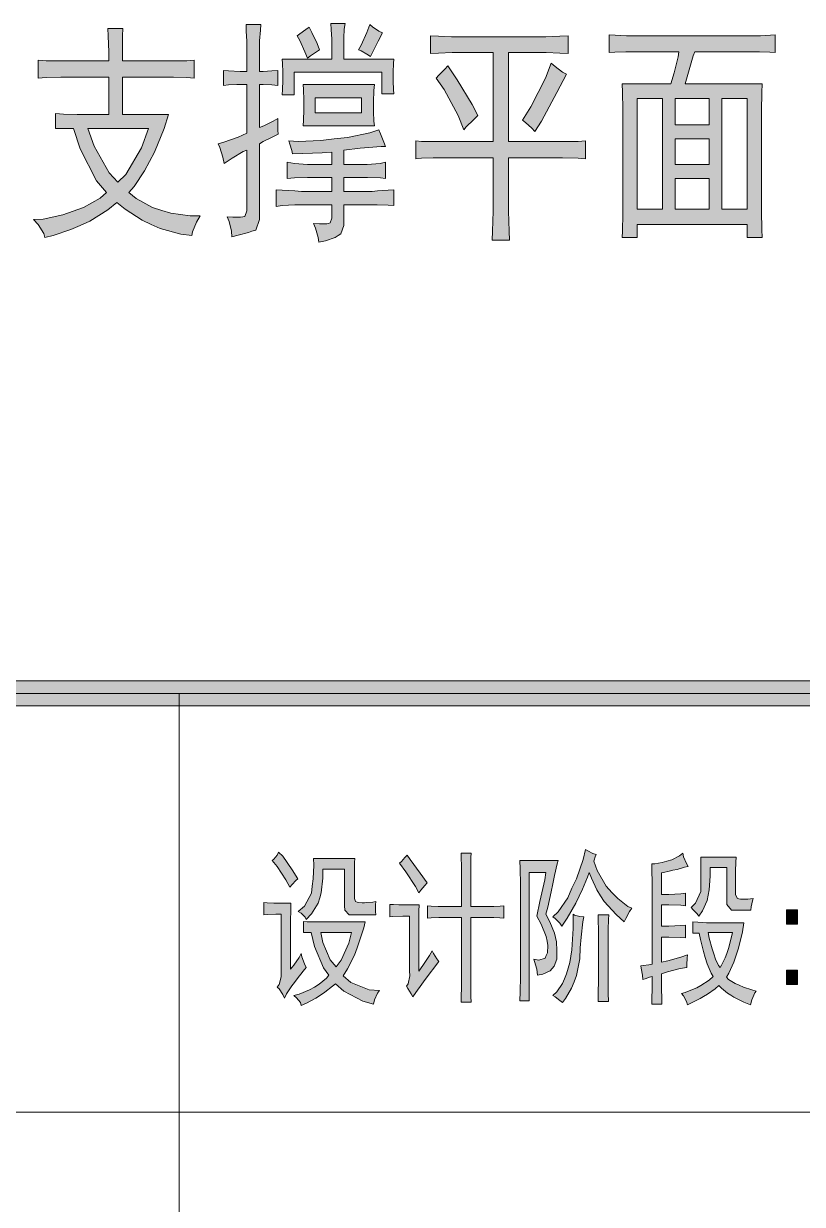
# Model space of a CAD drawing. Header units: millimetres. Extents: x 0 to 586, y 0 to 414.
# Drawn here: x 556.71 to 565.9, y 14.42 to 28.36 of the extents above; entities that cross this region are included whole.
import ezdxf

# ---------------------------------------------------------------- set-up
doc = ezdxf.new("R2010")
doc.units = ezdxf.units.MM

msp = doc.modelspace()

# ---------------------------------------------------------------- hatches: boundary and pattern name
h = msp.add_hatch(color=0)
h.paths.add_polyline_path([(557.081972, 27.121556), (557.081972, 27.297944), (557.177222, 27.290889), (557.3395, 27.287361), (557.410056, 27.287361), (557.713444, 27.287361), (557.713444, 27.728333), (557.223083, 27.728333), (557.145472, 27.728333), (556.972611, 27.724806), (556.877361, 27.71775), (556.877361, 27.929417), (556.972611, 27.922361), (557.141944, 27.918833), (557.216028, 27.918833), (557.713444, 27.918833), (557.713444, 28.021139), (557.706389, 28.215167), (557.702861, 28.303361), (557.87925, 28.303361), (557.875722, 28.215167), (557.872194, 28.021139), (557.872194, 27.918833), (558.401361, 27.918833), (558.475444, 27.918833), (558.634194, 27.922361), (558.722389, 27.929417), (558.722389, 27.71775), (558.634194, 27.724806), (558.475444, 27.728333), (558.401361, 27.728333), (557.872194, 27.728333), (557.872194, 27.287361), (558.419, 27.287361), (558.366083, 27.121556), (558.253194, 26.842861), (558.193222, 26.7335), (558.13325, 26.620611), (558.013306, 26.437167), (557.949806, 26.366611), (558.034472, 26.296056), (558.2285, 26.190222), (558.337861, 26.154944), (558.443694, 26.123194), (558.673, 26.091444), (558.792944, 26.091444), (558.747083, 26.017361), (558.701222, 25.900944), (558.694167, 25.858611), (558.563639, 25.872722), (558.320222, 25.93975), (558.210861, 25.989139), (558.105028, 26.038528), (557.903944, 26.169056), (557.808694, 26.246667), (557.702861, 26.162), (557.487667, 26.027944), (557.374778, 25.978556), (557.265417, 25.929167), (557.057278, 25.858611), (556.9585, 25.833917), (556.944389, 25.883306), (556.877361, 25.989139), (556.824444, 26.045583), (556.937333, 26.052639), (557.170167, 26.102028), (557.290111, 26.144361), (557.413583, 26.190222), (557.611139, 26.299583), (557.685222, 26.366611), (557.568806, 26.504194), (557.374778, 26.881667), (557.297167, 27.121556)])
h.paths.add_polyline_path([(557.462972, 27.121556), (557.540583, 26.913417), (557.716972, 26.599444), (557.819278, 26.490083), (557.914528, 26.578278), (558.097972, 26.89225), (558.182639, 27.121556)])
h = msp.add_hatch(color=0)
h.dxf.hatch_style = 2
h.paths.add_polyline_path([(559.343278, 28.105806), (559.343278, 28.151667), (559.336222, 28.271611), (559.332694, 28.349222), (559.509083, 28.349222), (559.502028, 28.282194), (559.491444, 28.155194), (559.491444, 28.095222), (559.491444, 27.795361), (559.533778, 27.795361), (559.639611, 27.802417), (559.706639, 27.805944), (559.706639, 27.629556), (559.639611, 27.636611), (559.533778, 27.640139), (559.491444, 27.640139), (559.491444, 27.132139), (559.544361, 27.153306), (559.653722, 27.20975), (559.706639, 27.2415), (559.706639, 27.199167), (559.710167, 27.103917), (559.713694, 27.054528), (559.643139, 27.01925), (559.533778, 26.966333), (559.491444, 26.941639), (559.491444, 26.154944), (559.491444, 26.045583), (559.449111, 25.922111), (559.40325, 25.908), (559.360917, 25.893889), (559.240972, 25.862139), (559.163361, 25.8445), (559.159833, 25.908), (559.135139, 26.024417), (559.110444, 26.077333), (559.177472, 26.073806), (559.269194, 26.073806), (559.293889, 26.077333), (559.318583, 26.084389), (559.343278, 26.151417), (559.343278, 26.211389), (559.343278, 26.864028), (559.300944, 26.849917), (559.170417, 26.772306), (559.075167, 26.708806), (559.057528, 26.782889), (559.02225, 26.899306), (559.004611, 26.941639), (559.071639, 26.959278), (559.240972, 27.01925), (559.343278, 27.065111), (559.343278, 27.640139), (559.262139, 27.640139), (559.223333, 27.640139), (559.124556, 27.636611), (559.068111, 27.629556), (559.068111, 27.805944), (559.124556, 27.802417), (559.262139, 27.795361), (559.343278, 27.795361)])
h = msp.add_hatch(color=0)
h.dxf.hatch_style = 2
h.paths.add_polyline_path([(560.503917, 28.359806), (560.493333, 28.292778), (560.486278, 28.190472), (560.486278, 28.151667), (560.486278, 27.94), (561.078944, 27.94), (561.075417, 27.890611), (561.071889, 27.784778), (561.071889, 27.728333), (561.071889, 27.678944), (561.075417, 27.580167), (561.078944, 27.530778), (560.937833, 27.530778), (560.937833, 27.784778), (559.900667, 27.784778), (559.900667, 27.520194), (559.759556, 27.520194), (559.763083, 27.580167), (559.766611, 27.689528), (559.766611, 27.738917), (559.766611, 27.788306), (559.763083, 27.890611), (559.759556, 27.94), (560.345167, 27.94), (560.345167, 28.137556), (560.345167, 28.176361), (560.338111, 28.28925), (560.334583, 28.359806)])
h = msp.add_hatch(color=0)
h.dxf.hatch_style = 2
h.paths.add_polyline_path([(560.077056, 28.317472), (560.108806, 28.253972), (560.172306, 28.123444), (560.200528, 28.049361), (560.16525, 28.028194), (560.094694, 27.978806), (560.059417, 27.950583), (560.027667, 28.028194), (559.967694, 28.16225), (559.935944, 28.215167), (559.967694, 28.239861), (560.03825, 28.28925)])
h = msp.add_hatch(color=0)
h.dxf.hatch_style = 2
h.paths.add_polyline_path([(560.944889, 28.250444), (560.891972, 28.151667), (560.821417, 28.010556), (560.803778, 27.97175), (560.761444, 27.999972), (560.690889, 28.038778), (560.662667, 28.049361), (560.694417, 28.105806), (560.761444, 28.253972), (560.796722, 28.349222), (560.824944, 28.321), (560.902556, 28.271611)])
h = msp.add_hatch(color=0)
h.dxf.hatch_style = 2
h.paths.add_polyline_path([(562.807556, 28.204583), (562.874583, 28.204583), (563.036861, 28.211639), (563.135639, 28.215167), (563.135639, 28.007028), (563.040389, 28.010556), (562.878111, 28.017611), (562.807556, 28.017611), (562.433611, 28.017611), (562.433611, 26.966333), (562.976889, 26.966333), (563.072139, 26.966333), (563.255583, 26.969861), (563.34025, 26.976917), (563.34025, 26.76525), (563.255583, 26.772306), (563.072139, 26.775833), (562.976889, 26.775833), (562.433611, 26.775833), (562.433611, 26.267833), (562.433611, 26.144361), (562.440667, 25.911528), (562.444194, 25.802167), (562.239583, 25.802167), (562.243111, 25.911528), (562.250167, 26.144361), (562.250167, 26.267833), (562.250167, 26.775833), (561.601056, 26.775833), (561.541083, 26.775833), (561.407028, 26.772306), (561.336472, 26.76525), (561.336472, 26.976917), (561.407028, 26.969861), (561.548139, 26.966333), (561.618694, 26.966333), (562.250167, 26.966333), (562.250167, 28.017611), (561.833889, 28.017611), (561.766861, 28.017611), (561.604583, 28.010556), (561.512861, 28.007028), (561.512861, 28.215167), (561.604583, 28.211639), (561.759806, 28.204583), (561.823306, 28.204583)])
h = msp.add_hatch(color=0)
h.paths.add_polyline_path([(565.3405, 28.215167), (565.407528, 28.215167), (565.527472, 28.222222), (565.580389, 28.229278), (565.580389, 28.017611), (565.516889, 28.021139), (565.396944, 28.028194), (565.3405, 28.028194), (564.631417, 28.028194), (564.613778, 27.978806), (564.557333, 27.788306), (564.518528, 27.650722), (565.428694, 27.650722), (565.425167, 27.544889), (565.421639, 27.329694), (565.421639, 27.220333), (565.421639, 26.267833), (565.421639, 26.144361), (565.425167, 25.929167), (565.428694, 25.833917), (565.252306, 25.833917), (565.252306, 25.989139), (563.950556, 25.989139), (563.950556, 25.833917), (563.774167, 25.833917), (563.777694, 25.908), (563.781222, 26.116139), (563.781222, 26.25725), (563.781222, 27.2415), (563.781222, 27.347333), (563.777694, 27.551944), (563.774167, 27.650722), (564.349194, 27.650722), (564.388, 27.777722), (564.437389, 27.968222), (564.444444, 28.028194), (563.887056, 28.028194), (563.820028, 28.028194), (563.6895, 28.021139), (563.622472, 28.017611), (563.622472, 28.229278), (563.693028, 28.222222), (563.827083, 28.215167), (563.887056, 28.215167)])
h.paths.add_polyline_path([(564.250417, 26.169056), (564.250417, 27.474333), (563.950556, 27.474333), (563.950556, 26.169056)])
h.paths.add_polyline_path([(565.252306, 26.169056), (565.252306, 27.474333), (564.952444, 27.474333), (564.952444, 26.169056)])
h.paths.add_polyline_path([(564.80075, 26.169056), (564.80075, 26.532417), (564.402111, 26.532417), (564.402111, 26.169056)])
h.paths.add_polyline_path([(564.80075, 27.163889), (564.80075, 27.474333), (564.402111, 27.474333), (564.402111, 27.163889)])
h.paths.add_polyline_path([(564.80075, 26.698222), (564.80075, 26.998083), (564.402111, 26.998083), (564.402111, 26.698222)])
h = msp.add_hatch(color=0)
h.dxf.hatch_style = 2
h.paths.add_polyline_path([(562.595889, 27.220333), (562.694667, 27.375556), (562.867528, 27.714222), (562.938083, 27.894139), (562.983944, 27.855333), (563.072139, 27.788306), (563.118, 27.763611), (563.005111, 27.544889), (562.821667, 27.20975), (562.744056, 27.086278), (562.708778, 27.125083), (562.634694, 27.192111)])
h = msp.add_hatch(color=0)
h.dxf.hatch_style = 2
h.paths.add_polyline_path([(561.904444, 27.107444), (561.837417, 27.27325), (561.671611, 27.580167), (561.576361, 27.71775), (561.611639, 27.753028), (561.682194, 27.823583), (561.717472, 27.862389), (561.826833, 27.696583), (562.003222, 27.403778), (562.07025, 27.27325), (562.017333, 27.223861), (561.932667, 27.142722)])
h = msp.add_hatch(color=0)
h.paths.add_polyline_path([(560.849639, 27.640139), (560.842583, 27.569583), (560.839056, 27.435528), (560.839056, 27.375556), (560.839056, 27.319111), (560.842583, 27.20975), (560.849639, 27.153306), (560.0065, 27.153306), (560.010028, 27.220333), (560.017083, 27.340278), (560.017083, 27.396722), (560.017083, 27.456694), (560.010028, 27.580167), (560.0065, 27.640139)])
h.paths.add_polyline_path([(560.697944, 27.308528), (560.697944, 27.484917), (560.147611, 27.484917), (560.147611, 27.308528)])
h = msp.add_hatch(color=0)
h.dxf.hatch_style = 2
h.paths.add_polyline_path([(560.980167, 26.909889), (560.92725, 26.909889), (560.680306, 26.888722), (560.486278, 26.864028), (560.486278, 26.698222), (560.680306, 26.698222), (560.764972, 26.698222), (560.916667, 26.708806), (560.980167, 26.722917), (560.980167, 26.532417), (560.920194, 26.539472), (560.7685, 26.543), (560.680306, 26.543), (560.486278, 26.543), (560.486278, 26.377194), (560.821417, 26.377194), (560.884917, 26.38425), (561.011917, 26.394833), (561.078944, 26.398361), (561.078944, 26.211389), (561.011917, 26.218444), (560.881389, 26.221972), (560.814361, 26.221972), (560.486278, 26.221972), (560.486278, 26.056167), (560.486278, 25.978556), (560.451, 25.879778), (560.41925, 25.858611), (560.383972, 25.833917), (560.271083, 25.795111), (560.193472, 25.781), (560.182889, 25.833917), (560.154667, 25.946806), (560.129972, 25.999722), (560.200528, 25.996194), (560.288722, 25.996194), (560.306361, 25.999722), (560.327528, 26.006778), (560.345167, 26.063222), (560.345167, 26.112611), (560.345167, 26.221972), (559.988861, 26.221972), (559.907722, 26.221972), (559.759556, 26.211389), (559.689, 26.200806), (559.689, 26.398361), (559.759556, 26.394833), (559.907722, 26.38425), (559.988861, 26.377194), (560.345167, 26.377194), (560.345167, 26.543), (560.129972, 26.543), (560.059417, 26.543), (559.904194, 26.539472), (559.819528, 26.532417), (559.819528, 26.722917), (559.904194, 26.708806), (560.059417, 26.698222), (560.129972, 26.698222), (560.345167, 26.698222), (560.345167, 26.842861), (560.232278, 26.835806), (560.002972, 26.825222), (559.883028, 26.821694), (559.872444, 26.8605), (559.851278, 26.938111), (559.837167, 26.976917), (559.950056, 26.969861), (560.218167, 26.980444), (560.373389, 26.998083), (560.532139, 27.015722), (560.796722, 27.068639), (560.902556, 27.107444), (560.920194, 27.058056), (560.959, 26.959278)])
h = msp.add_hatch(color=0)
h.dxf.hatch_style = 2
h.paths.add_polyline_path([(541.390417, 20.305889), (541.390417, 20.602222), (575.772139, 20.602222), (575.772139, 20.305889)])
h = msp.add_hatch(color=0)
h.dxf.hatch_style = 2
h.paths.add_polyline_path([(559.717222, 18.580806), (559.766611, 18.531417), (559.8795, 18.372667), (559.943, 18.263306), (559.921833, 18.245667), (559.875972, 18.196278), (559.851278, 18.164528), (559.801889, 18.252722), (559.699583, 18.411472), (559.643139, 18.482028), (559.660778, 18.496139), (559.699583, 18.545528)])
h = msp.add_hatch(color=0)
h.dxf.hatch_style = 2
h.paths.add_polyline_path([(561.234167, 18.542), (561.269444, 18.492611), (561.389389, 18.330333), (561.470528, 18.217444), (561.445833, 18.185694), (561.396444, 18.12925), (561.37175, 18.101028), (561.332944, 18.175111), (561.220056, 18.347972), (561.145972, 18.450278), (561.167139, 18.467917), (561.209472, 18.517306)])
h = msp.add_hatch(color=0)
h.dxf.hatch_style = 2
h.paths.add_polyline_path([(561.876222, 17.93875), (561.876222, 18.326806), (561.876222, 18.404417), (561.872694, 18.524361), (561.872694, 18.566694), (561.992639, 18.566694), (561.989111, 18.517306), (561.989111, 18.425583), (561.989111, 18.386778), (561.989111, 17.93875), (562.225472, 17.93875), (562.26075, 17.93875), (562.334833, 17.942278), (562.377167, 17.945806), (562.377167, 17.801167), (562.331306, 17.804694), (562.26075, 17.808222), (562.232528, 17.808222), (561.989111, 17.808222), (561.989111, 17.035639), (561.989111, 16.98625), (561.989111, 16.876889), (561.992639, 16.809861), (561.872694, 16.809861), (561.872694, 16.876889), (561.876222, 16.982722), (561.876222, 17.025056), (561.876222, 17.808222), (561.650444, 17.808222), (561.608111, 17.808222), (561.519917, 17.804694), (561.477583, 17.801167), (561.477583, 17.945806), (561.519917, 17.942278), (561.601056, 17.93875), (561.639861, 17.93875)])
h = msp.add_hatch(color=0)
h.dxf.hatch_style = 2
h.paths.add_polyline_path([(563.439028, 18.474972), (563.477833, 18.362083), (563.587194, 18.178639), (563.654222, 18.104556), (563.724778, 18.034), (563.841194, 17.93875), (563.890583, 17.917583), (563.862361, 17.878778), (563.8165, 17.797639), (563.798861, 17.755306), (563.703611, 17.8435), (563.5625, 17.998722), (563.520167, 18.06575), (563.474306, 18.136306), (563.410806, 18.273889), (563.386111, 18.340917), (563.364944, 18.284472), (563.304972, 18.143361), (563.266167, 18.058694), (563.227361, 17.977556), (563.125056, 17.801167), (563.061556, 17.705917), (563.036861, 17.741194), (562.983944, 17.797639), (562.955722, 17.815278), (563.019222, 17.87525), (563.132111, 18.041056), (563.1815, 18.153944), (563.234417, 18.263306), (563.315556, 18.492611), (563.343778, 18.612556), (563.368472, 18.594917), (563.428444, 18.563167), (563.46725, 18.552583), (563.456667, 18.524361), (563.442556, 18.485556)])
h = msp.add_hatch(color=0)
h.dxf.hatch_style = 2
h.paths.add_polyline_path([(564.553806, 18.411472), (564.511472, 18.400889), (564.423278, 18.376194), (564.373889, 18.365611), (564.328028, 18.355028), (564.261, 18.337389), (564.239833, 18.333861), (564.239833, 18.079861), (564.3245, 18.079861), (564.469139, 18.086917), (564.522056, 18.093972), (564.522056, 17.945806), (564.469139, 17.952861), (564.3245, 17.956389), (564.239833, 17.956389), (564.239833, 17.705917), (564.3245, 17.705917), (564.469139, 17.712972), (564.522056, 17.7165), (564.522056, 17.568333), (564.469139, 17.571861), (564.3245, 17.575389), (564.239833, 17.575389), (564.239833, 17.282583), (564.313917, 17.296694), (564.469139, 17.339028), (564.54675, 17.36725), (564.543222, 17.328444), (564.539694, 17.254361), (564.539694, 17.219083), (564.458556, 17.204972), (564.310389, 17.166167), (564.239833, 17.141472), (564.239833, 17.010944), (564.239833, 16.965083), (564.243361, 16.852194), (564.243361, 16.785167), (564.123417, 16.785167), (564.126944, 16.852194), (564.130472, 16.965083), (564.130472, 17.010944), (564.130472, 17.11325), (564.098722, 17.102667), (564.045806, 17.085028), (564.017583, 17.074444), (564.014056, 17.127361), (563.999944, 17.2085), (563.996417, 17.236722), (564.024639, 17.24025), (564.091667, 17.250833), (564.130472, 17.257889), (564.130472, 18.157472), (564.130472, 18.220972), (564.126944, 18.365611), (564.123417, 18.443222), (564.158694, 18.443222), (564.246889, 18.457333), (564.303333, 18.474972), (564.359778, 18.489083), (564.4515, 18.534944), (564.490306, 18.566694), (564.500889, 18.524361), (564.532639, 18.44675)])
h = msp.add_hatch(color=0)
h.dxf.hatch_style = 2
h.paths.add_polyline_path([(560.599167, 17.839972), (560.549778, 17.839972), (560.500389, 17.892889), (560.496861, 17.945806), (560.496861, 18.379722), (560.239333, 18.379722), (560.239333, 18.273889), (560.221694, 18.101028), (560.204056, 18.041056), (560.182889, 17.977556), (560.105278, 17.850556), (560.041778, 17.783528), (560.031194, 17.81175), (559.985333, 17.857611), (559.950056, 17.878778), (560.024139, 17.942278), (560.105278, 18.093972), (560.115861, 18.178639), (560.126444, 18.263306), (560.1335, 18.425583), (560.129972, 18.503194), (560.616806, 18.503194), (560.613278, 18.457333), (560.613278, 18.340917), (560.613278, 18.273889), (560.613278, 18.062222), (560.613278, 18.034), (560.627389, 17.995194), (560.645028, 17.988139), (560.659139, 17.984611), (560.705, 17.981083), (560.733222, 17.981083), (560.761444, 17.984611), (560.828472, 17.988139), (560.867278, 17.995194), (560.860222, 17.956389), (560.860222, 17.878778), (560.867278, 17.839972)])
h = msp.add_hatch(color=0)
h.dxf.hatch_style = 2
h.paths.add_polyline_path([(563.019222, 18.482028), (563.008639, 18.439694), (562.976889, 18.302111), (562.955722, 18.206861), (562.938083, 18.111611), (562.89575, 17.931694), (562.874583, 17.847028), (562.920444, 17.758833), (562.976889, 17.62125), (562.987472, 17.571861), (562.998056, 17.522472), (563.005111, 17.420167), (563.001583, 17.36725), (563.001583, 17.314333), (562.973361, 17.233194), (562.948667, 17.204972), (562.923972, 17.17675), (562.839306, 17.137944), (562.775806, 17.127361), (562.765222, 17.197917), (562.740528, 17.289639), (562.729944, 17.314333), (562.789917, 17.30375), (562.864, 17.328444), (562.878111, 17.360194), (562.892222, 17.391944), (562.89575, 17.476611), (562.888694, 17.529528), (562.878111, 17.582444), (562.818139, 17.730611), (562.765222, 17.822333), (562.804028, 17.995194), (562.860472, 18.252722), (562.874583, 18.340917), (562.677028, 18.340917), (562.677028, 16.823972), (562.567667, 16.823972), (562.571194, 16.929806), (562.574722, 17.11325), (562.574722, 17.187333), (562.574722, 18.108083), (562.574722, 18.199806), (562.571194, 18.38325), (562.567667, 18.482028)])
h = msp.add_hatch(color=0)
h.dxf.hatch_style = 2
h.paths.add_polyline_path([(565.121778, 18.520833), (565.11825, 18.460861), (565.114722, 18.355028), (565.114722, 18.302111), (565.114722, 18.108083), (565.114722, 18.076333), (565.135889, 18.034), (565.153528, 18.026944), (565.171167, 18.023417), (565.259361, 18.023417), (565.322861, 18.034), (565.312278, 18.005778), (565.298167, 17.935222), (565.294639, 17.892889), (565.114722, 17.892889), (565.065333, 17.892889), (565.012417, 17.959917), (565.012417, 18.023417), (565.012417, 18.397361), (564.814861, 18.397361), (564.814861, 18.295056), (564.80075, 18.132778), (564.790167, 18.072806), (564.779583, 18.009306), (564.723139, 17.885833), (564.680806, 17.822333), (564.659639, 17.850556), (564.613778, 17.899944), (564.589083, 17.924639), (564.642, 17.977556), (564.701972, 18.115139), (564.701972, 18.199806), (564.7055, 18.280944), (564.7055, 18.443222), (564.701972, 18.520833)])
h = msp.add_hatch(color=0)
h.dxf.hatch_style = 2
h.paths.add_polyline_path([(559.861861, 17.977556), (559.861861, 17.907), (559.858333, 17.755306), (559.858333, 17.667111), (559.858333, 17.197917), (559.897139, 17.243778), (559.960639, 17.3355), (559.985333, 17.381361), (559.992389, 17.342556), (560.024139, 17.261417), (560.041778, 17.219083), (560.0065, 17.173222), (559.935944, 17.085028), (559.904194, 17.042694), (559.872444, 17.000361), (559.812472, 16.905111), (559.787778, 16.855722), (559.766611, 16.898056), (559.724278, 16.965083), (559.699583, 16.98625), (559.724278, 17.018), (559.748972, 17.106194), (559.748972, 17.166167), (559.748972, 17.847028), (559.685472, 17.847028), (559.586694, 17.8435), (559.544361, 17.839972), (559.544361, 17.984611), (559.583167, 17.981083), (559.660778, 17.977556), (559.699583, 17.977556)])
h = msp.add_hatch(color=0)
h.dxf.hatch_style = 2
h.paths.add_polyline_path([(561.378806, 17.956389), (561.375278, 17.882306), (561.37175, 17.727083), (561.37175, 17.645944), (561.37175, 17.173222), (561.421139, 17.24025), (561.49875, 17.360194), (561.5305, 17.413111), (561.548139, 17.381361), (561.586944, 17.321389), (561.611639, 17.289639), (561.449361, 17.074444), (561.410556, 17.021528), (561.336472, 16.92275), (561.301194, 16.873361), (561.283556, 16.905111), (561.24475, 16.968611), (561.227111, 16.996833), (561.248278, 17.025056), (561.265917, 17.120306), (561.262389, 17.180278), (561.262389, 17.822333), (561.184778, 17.822333), (561.068361, 17.818806), (561.029556, 17.815278), (561.029556, 17.963444), (561.075417, 17.959917), (561.138917, 17.956389), (561.156556, 17.956389)])
h = msp.add_hatch(color=0)
h.dxf.hatch_style = 2
h.paths.add_polyline_path([(563.322611, 17.815278), (563.312028, 17.758833), (563.290861, 17.575389), (563.280278, 17.448389), (563.273222, 17.321389), (563.234417, 17.123833), (563.206194, 17.04975), (563.177972, 16.975667), (563.107417, 16.852194), (563.068611, 16.802806), (563.040389, 16.8275), (562.983944, 16.873361), (562.955722, 16.887472), (563.001583, 16.929806), (563.068611, 17.028583), (563.093306, 17.085028), (563.118, 17.141472), (563.156806, 17.275528), (563.167389, 17.353139), (563.1815, 17.427222), (563.195611, 17.677694), (563.195611, 17.847028), (563.21325, 17.836444), (563.27675, 17.818806)])
h = msp.add_hatch(color=0)
h.dxf.hatch_style = 2
h.paths.add_polyline_path([(565.844972, 17.730611), (565.714444, 17.730611), (565.714444, 17.899944), (565.844972, 17.899944)])
h = msp.add_hatch(color=0)
h.paths.add_polyline_path([(560.010028, 17.762361), (560.055889, 17.758833), (560.158194, 17.755306), (560.218167, 17.755306), (560.740278, 17.755306), (560.722639, 17.68475), (560.67325, 17.533056), (560.645028, 17.448389), (560.613278, 17.363722), (560.532139, 17.201444), (560.479222, 17.120306), (560.570944, 17.039167), (560.786139, 16.9545), (560.909611, 16.947444), (560.884917, 16.915694), (560.849639, 16.834556), (560.839056, 16.785167), (560.712056, 16.820444), (560.489806, 16.940389), (560.391028, 17.025056), (560.352222, 16.996833), (560.264028, 16.926278), (560.211111, 16.891), (560.158194, 16.855722), (560.045306, 16.79575), (559.985333, 16.771056), (559.97475, 16.802806), (559.928889, 16.85925), (559.897139, 16.887472), (559.960639, 16.901583), (560.084111, 16.9545), (560.140556, 16.98625), (560.197, 17.021528), (560.281667, 17.092083), (560.309889, 17.127361), (560.246389, 17.215556), (560.140556, 17.466028), (560.10175, 17.631833), (560.010028, 17.631833)])
h.paths.add_polyline_path([(560.398083, 17.226139), (560.454528, 17.30375), (560.54625, 17.504833), (560.578, 17.631833), (560.218167, 17.631833), (560.239333, 17.511889), (560.327528, 17.307278)])
h = msp.add_hatch(color=0)
h.dxf.hatch_style = 2
h.paths.add_polyline_path([(563.618944, 17.839972), (563.611889, 17.783528), (563.608361, 17.667111), (563.608361, 17.607139), (563.608361, 17.088556), (563.608361, 17.04975), (563.608361, 16.915694), (563.611889, 16.816917), (563.491944, 16.816917), (563.491944, 16.92275), (563.495472, 17.060333), (563.495472, 17.095611), (563.495472, 17.607139), (563.495472, 17.660056), (563.491944, 17.776472), (563.491944, 17.839972)])
h = msp.add_hatch(color=0)
h.paths.add_polyline_path([(565.2135, 17.744722), (565.195861, 17.638889), (565.15, 17.444861), (565.121778, 17.363722), (565.093556, 17.279056), (565.033583, 17.152056), (565.005361, 17.102667), (565.030056, 17.077972), (565.107667, 17.028583), (565.157056, 17.007417), (565.206444, 16.98625), (565.305222, 16.9545), (565.358139, 16.940389), (565.3405, 16.919222), (565.305222, 16.838083), (565.291111, 16.778111), (565.209972, 16.809861), (565.093556, 16.866306), (565.058278, 16.891), (565.019472, 16.915694), (564.948917, 16.972139), (564.917167, 17.003889), (564.871306, 16.965083), (564.783111, 16.901583), (564.73725, 16.876889), (564.694917, 16.852194), (564.599667, 16.802806), (564.54675, 16.778111), (564.536167, 16.816917), (564.500889, 16.883944), (564.476194, 16.912167), (564.518528, 16.92275), (564.606722, 16.958028), (564.656111, 16.979194), (564.7055, 17.003889), (564.80075, 17.067389), (564.850139, 17.11325), (564.825444, 17.152056), (564.779583, 17.261417), (564.754889, 17.3355), (564.733722, 17.406056), (564.698444, 17.547167), (564.684333, 17.62125), (564.666694, 17.62125), (564.627889, 17.62125), (564.61025, 17.62125), (564.61025, 17.755306), (564.666694, 17.751778), (564.769, 17.744722), (564.818389, 17.744722)])
h.paths.add_polyline_path([(564.790167, 17.631833), (564.80075, 17.564806), (564.836028, 17.437806), (564.857194, 17.377833), (564.878361, 17.317861), (564.913639, 17.24025), (564.931278, 17.219083), (564.948917, 17.247306), (564.99125, 17.331972), (565.012417, 17.384889), (565.030056, 17.441333), (565.061806, 17.564806), (565.075917, 17.631833), (564.818389, 17.631833)])
h = msp.add_hatch(color=0)
h.dxf.hatch_style = 2
h.paths.add_polyline_path([(565.844972, 17.018), (565.714444, 17.018), (565.714444, 17.187333), (565.844972, 17.187333)])

# ---------------------------------------------------------------- linework, layer by layer
at = {"color": 0, "lineweight": 0}
for points in [[(557.081972, 27.121556), (557.081972, 27.297944), (557.177222, 27.290889), (557.3395, 27.287361), (557.410056, 27.287361), (557.713444, 27.287361), (557.713444, 27.728333), (557.223083, 27.728333), (557.145472, 27.728333), (556.972611, 27.724806), (556.877361, 27.71775), (556.877361, 27.929417), (556.972611, 27.922361), (557.141944, 27.918833), (557.216028, 27.918833), (557.713444, 27.918833), (557.713444, 28.021139), (557.706389, 28.215167), (557.702861, 28.303361), (557.87925, 28.303361), (557.875722, 28.215167), (557.872194, 28.021139), (557.872194, 27.918833), (558.401361, 27.918833), (558.475444, 27.918833), (558.634194, 27.922361), (558.722389, 27.929417), (558.722389, 27.71775), (558.634194, 27.724806), (558.475444, 27.728333), (558.401361, 27.728333), (557.872194, 27.728333), (557.872194, 27.287361), (558.419, 27.287361), (558.366083, 27.121556), (558.253194, 26.842861), (558.193222, 26.7335), (558.13325, 26.620611), (558.013306, 26.437167), (557.949806, 26.366611), (558.034472, 26.296056), (558.2285, 26.190222), (558.337861, 26.154944), (558.443694, 26.123194), (558.673, 26.091444), (558.792944, 26.091444), (558.747083, 26.017361), (558.701222, 25.900944), (558.694167, 25.858611), (558.563639, 25.872722), (558.320222, 25.93975), (558.210861, 25.989139), (558.105028, 26.038528), (557.903944, 26.169056), (557.808694, 26.246667), (557.702861, 26.162), (557.487667, 26.027944), (557.374778, 25.978556), (557.265417, 25.929167), (557.057278, 25.858611), (556.9585, 25.833917), (556.944389, 25.883306), (556.877361, 25.989139), (556.824444, 26.045583), (556.937333, 26.052639), (557.170167, 26.102028), (557.290111, 26.144361), (557.413583, 26.190222), (557.611139, 26.299583), (557.685222, 26.366611), (557.568806, 26.504194), (557.374778, 26.881667), (557.297167, 27.121556)], [(559.343278, 28.105806), (559.343278, 28.151667), (559.336222, 28.271611), (559.332694, 28.349222), (559.509083, 28.349222), (559.502028, 28.282194), (559.491444, 28.155194), (559.491444, 28.095222), (559.491444, 27.795361), (559.533778, 27.795361), (559.639611, 27.802417), (559.706639, 27.805944), (559.706639, 27.629556), (559.639611, 27.636611), (559.533778, 27.640139), (559.491444, 27.640139), (559.491444, 27.132139), (559.544361, 27.153306), (559.653722, 27.20975), (559.706639, 27.2415), (559.706639, 27.199167), (559.710167, 27.103917), (559.713694, 27.054528), (559.643139, 27.01925), (559.533778, 26.966333), (559.491444, 26.941639), (559.491444, 26.154944), (559.491444, 26.045583), (559.449111, 25.922111), (559.40325, 25.908), (559.360917, 25.893889), (559.240972, 25.862139), (559.163361, 25.8445), (559.159833, 25.908), (559.135139, 26.024417), (559.110444, 26.077333), (559.177472, 26.073806), (559.269194, 26.073806), (559.293889, 26.077333), (559.318583, 26.084389), (559.343278, 26.151417), (559.343278, 26.211389), (559.343278, 26.864028), (559.300944, 26.849917), (559.170417, 26.772306), (559.075167, 26.708806), (559.057528, 26.782889), (559.02225, 26.899306), (559.004611, 26.941639), (559.071639, 26.959278), (559.240972, 27.01925), (559.343278, 27.065111), (559.343278, 27.640139), (559.262139, 27.640139), (559.223333, 27.640139), (559.124556, 27.636611), (559.068111, 27.629556), (559.068111, 27.805944), (559.124556, 27.802417), (559.262139, 27.795361), (559.343278, 27.795361)], [(560.503917, 28.359806), (560.493333, 28.292778), (560.486278, 28.190472), (560.486278, 28.151667), (560.486278, 27.94), (561.078944, 27.94), (561.075417, 27.890611), (561.071889, 27.784778), (561.071889, 27.728333), (561.071889, 27.678944), (561.075417, 27.580167), (561.078944, 27.530778), (560.937833, 27.530778), (560.937833, 27.784778), (559.900667, 27.784778), (559.900667, 27.520194), (559.759556, 27.520194), (559.763083, 27.580167), (559.766611, 27.689528), (559.766611, 27.738917), (559.766611, 27.788306), (559.763083, 27.890611), (559.759556, 27.94), (560.345167, 27.94), (560.345167, 28.137556), (560.345167, 28.176361), (560.338111, 28.28925), (560.334583, 28.359806)], [(560.077056, 28.317472), (560.108806, 28.253972), (560.172306, 28.123444), (560.200528, 28.049361), (560.16525, 28.028194), (560.094694, 27.978806), (560.059417, 27.950583), (560.027667, 28.028194), (559.967694, 28.16225), (559.935944, 28.215167), (559.967694, 28.239861), (560.03825, 28.28925)], [(560.944889, 28.250444), (560.891972, 28.151667), (560.821417, 28.010556), (560.803778, 27.97175), (560.761444, 27.999972), (560.690889, 28.038778), (560.662667, 28.049361), (560.694417, 28.105806), (560.761444, 28.253972), (560.796722, 28.349222), (560.824944, 28.321), (560.902556, 28.271611)], [(562.807556, 28.204583), (562.874583, 28.204583), (563.036861, 28.211639), (563.135639, 28.215167), (563.135639, 28.007028), (563.040389, 28.010556), (562.878111, 28.017611), (562.807556, 28.017611), (562.433611, 28.017611), (562.433611, 26.966333), (562.976889, 26.966333), (563.072139, 26.966333), (563.255583, 26.969861), (563.34025, 26.976917), (563.34025, 26.76525), (563.255583, 26.772306), (563.072139, 26.775833), (562.976889, 26.775833), (562.433611, 26.775833), (562.433611, 26.267833), (562.433611, 26.144361), (562.440667, 25.911528), (562.444194, 25.802167), (562.239583, 25.802167), (562.243111, 25.911528), (562.250167, 26.144361), (562.250167, 26.267833), (562.250167, 26.775833), (561.601056, 26.775833), (561.541083, 26.775833), (561.407028, 26.772306), (561.336472, 26.76525), (561.336472, 26.976917), (561.407028, 26.969861), (561.548139, 26.966333), (561.618694, 26.966333), (562.250167, 26.966333), (562.250167, 28.017611), (561.833889, 28.017611), (561.766861, 28.017611), (561.604583, 28.010556), (561.512861, 28.007028), (561.512861, 28.215167), (561.604583, 28.211639), (561.759806, 28.204583), (561.823306, 28.204583)], [(565.3405, 28.215167), (565.407528, 28.215167), (565.527472, 28.222222), (565.580389, 28.229278), (565.580389, 28.017611), (565.516889, 28.021139), (565.396944, 28.028194), (565.3405, 28.028194), (564.631417, 28.028194), (564.613778, 27.978806), (564.557333, 27.788306), (564.518528, 27.650722), (565.428694, 27.650722), (565.425167, 27.544889), (565.421639, 27.329694), (565.421639, 27.220333), (565.421639, 26.267833), (565.421639, 26.144361), (565.425167, 25.929167), (565.428694, 25.833917), (565.252306, 25.833917), (565.252306, 25.989139), (563.950556, 25.989139), (563.950556, 25.833917), (563.774167, 25.833917), (563.777694, 25.908), (563.781222, 26.116139), (563.781222, 26.25725), (563.781222, 27.2415), (563.781222, 27.347333), (563.777694, 27.551944), (563.774167, 27.650722), (564.349194, 27.650722), (564.388, 27.777722), (564.437389, 27.968222), (564.444444, 28.028194), (563.887056, 28.028194), (563.820028, 28.028194), (563.6895, 28.021139), (563.622472, 28.017611), (563.622472, 28.229278), (563.693028, 28.222222), (563.827083, 28.215167), (563.887056, 28.215167)], [(562.595889, 27.220333), (562.694667, 27.375556), (562.867528, 27.714222), (562.938083, 27.894139), (562.983944, 27.855333), (563.072139, 27.788306), (563.118, 27.763611), (563.005111, 27.544889), (562.821667, 27.20975), (562.744056, 27.086278), (562.708778, 27.125083), (562.634694, 27.192111)], [(561.904444, 27.107444), (561.837417, 27.27325), (561.671611, 27.580167), (561.576361, 27.71775), (561.611639, 27.753028), (561.682194, 27.823583), (561.717472, 27.862389), (561.826833, 27.696583), (562.003222, 27.403778), (562.07025, 27.27325), (562.017333, 27.223861), (561.932667, 27.142722)], [(560.849639, 27.640139), (560.842583, 27.569583), (560.839056, 27.435528), (560.839056, 27.375556), (560.839056, 27.319111), (560.842583, 27.20975), (560.849639, 27.153306), (560.0065, 27.153306), (560.010028, 27.220333), (560.017083, 27.340278), (560.017083, 27.396722), (560.017083, 27.456694), (560.010028, 27.580167), (560.0065, 27.640139)], [(560.697944, 27.308528), (560.697944, 27.484917), (560.147611, 27.484917), (560.147611, 27.308528)], [(564.250417, 26.169056), (564.250417, 27.474333), (563.950556, 27.474333), (563.950556, 26.169056)], [(564.80075, 27.163889), (564.80075, 27.474333), (564.402111, 27.474333), (564.402111, 27.163889)], [(565.252306, 26.169056), (565.252306, 27.474333), (564.952444, 27.474333), (564.952444, 26.169056)], [(557.462972, 27.121556), (557.540583, 26.913417), (557.716972, 26.599444), (557.819278, 26.490083), (557.914528, 26.578278), (558.097972, 26.89225), (558.182639, 27.121556)], [(560.980167, 26.909889), (560.92725, 26.909889), (560.680306, 26.888722), (560.486278, 26.864028), (560.486278, 26.698222), (560.680306, 26.698222), (560.764972, 26.698222), (560.916667, 26.708806), (560.980167, 26.722917), (560.980167, 26.532417), (560.920194, 26.539472), (560.7685, 26.543), (560.680306, 26.543), (560.486278, 26.543), (560.486278, 26.377194), (560.821417, 26.377194), (560.884917, 26.38425), (561.011917, 26.394833), (561.078944, 26.398361), (561.078944, 26.211389), (561.011917, 26.218444), (560.881389, 26.221972), (560.814361, 26.221972), (560.486278, 26.221972), (560.486278, 26.056167), (560.486278, 25.978556), (560.451, 25.879778), (560.41925, 25.858611), (560.383972, 25.833917), (560.271083, 25.795111), (560.193472, 25.781), (560.182889, 25.833917), (560.154667, 25.946806), (560.129972, 25.999722), (560.200528, 25.996194), (560.288722, 25.996194), (560.306361, 25.999722), (560.327528, 26.006778), (560.345167, 26.063222), (560.345167, 26.112611), (560.345167, 26.221972), (559.988861, 26.221972), (559.907722, 26.221972), (559.759556, 26.211389), (559.689, 26.200806), (559.689, 26.398361), (559.759556, 26.394833), (559.907722, 26.38425), (559.988861, 26.377194), (560.345167, 26.377194), (560.345167, 26.543), (560.129972, 26.543), (560.059417, 26.543), (559.904194, 26.539472), (559.819528, 26.532417), (559.819528, 26.722917), (559.904194, 26.708806), (560.059417, 26.698222), (560.129972, 26.698222), (560.345167, 26.698222), (560.345167, 26.842861), (560.232278, 26.835806), (560.002972, 26.825222), (559.883028, 26.821694), (559.872444, 26.8605), (559.851278, 26.938111), (559.837167, 26.976917), (559.950056, 26.969861), (560.218167, 26.980444), (560.373389, 26.998083), (560.532139, 27.015722), (560.796722, 27.068639), (560.902556, 27.107444), (560.920194, 27.058056), (560.959, 26.959278)], [(564.80075, 26.698222), (564.80075, 26.998083), (564.402111, 26.998083), (564.402111, 26.698222)], [(564.80075, 26.169056), (564.80075, 26.532417), (564.402111, 26.532417), (564.402111, 26.169056)], [(541.390417, 20.305889), (541.390417, 20.602222), (575.772139, 20.602222), (575.772139, 20.305889)], [(559.717222, 18.580806), (559.766611, 18.531417), (559.8795, 18.372667), (559.943, 18.263306), (559.921833, 18.245667), (559.875972, 18.196278), (559.851278, 18.164528), (559.801889, 18.252722), (559.699583, 18.411472), (559.643139, 18.482028), (559.660778, 18.496139), (559.699583, 18.545528)], [(561.234167, 18.542), (561.269444, 18.492611), (561.389389, 18.330333), (561.470528, 18.217444), (561.445833, 18.185694), (561.396444, 18.12925), (561.37175, 18.101028), (561.332944, 18.175111), (561.220056, 18.347972), (561.145972, 18.450278), (561.167139, 18.467917), (561.209472, 18.517306)], [(561.876222, 17.93875), (561.876222, 18.326806), (561.876222, 18.404417), (561.872694, 18.524361), (561.872694, 18.566694), (561.992639, 18.566694), (561.989111, 18.517306), (561.989111, 18.425583), (561.989111, 18.386778), (561.989111, 17.93875), (562.225472, 17.93875), (562.26075, 17.93875), (562.334833, 17.942278), (562.377167, 17.945806), (562.377167, 17.801167), (562.331306, 17.804694), (562.26075, 17.808222), (562.232528, 17.808222), (561.989111, 17.808222), (561.989111, 17.035639), (561.989111, 16.98625), (561.989111, 16.876889), (561.992639, 16.809861), (561.872694, 16.809861), (561.872694, 16.876889), (561.876222, 16.982722), (561.876222, 17.025056), (561.876222, 17.808222), (561.650444, 17.808222), (561.608111, 17.808222), (561.519917, 17.804694), (561.477583, 17.801167), (561.477583, 17.945806), (561.519917, 17.942278), (561.601056, 17.93875), (561.639861, 17.93875)], [(563.439028, 18.474972), (563.477833, 18.362083), (563.587194, 18.178639), (563.654222, 18.104556), (563.724778, 18.034), (563.841194, 17.93875), (563.890583, 17.917583), (563.862361, 17.878778), (563.8165, 17.797639), (563.798861, 17.755306), (563.703611, 17.8435), (563.5625, 17.998722), (563.520167, 18.06575), (563.474306, 18.136306), (563.410806, 18.273889), (563.386111, 18.340917), (563.364944, 18.284472), (563.304972, 18.143361), (563.266167, 18.058694), (563.227361, 17.977556), (563.125056, 17.801167), (563.061556, 17.705917), (563.036861, 17.741194), (562.983944, 17.797639), (562.955722, 17.815278), (563.019222, 17.87525), (563.132111, 18.041056), (563.1815, 18.153944), (563.234417, 18.263306), (563.315556, 18.492611), (563.343778, 18.612556), (563.368472, 18.594917), (563.428444, 18.563167), (563.46725, 18.552583), (563.456667, 18.524361), (563.442556, 18.485556)], [(564.553806, 18.411472), (564.511472, 18.400889), (564.423278, 18.376194), (564.373889, 18.365611), (564.328028, 18.355028), (564.261, 18.337389), (564.239833, 18.333861), (564.239833, 18.079861), (564.3245, 18.079861), (564.469139, 18.086917), (564.522056, 18.093972), (564.522056, 17.945806), (564.469139, 17.952861), (564.3245, 17.956389), (564.239833, 17.956389), (564.239833, 17.705917), (564.3245, 17.705917), (564.469139, 17.712972), (564.522056, 17.7165), (564.522056, 17.568333), (564.469139, 17.571861), (564.3245, 17.575389), (564.239833, 17.575389), (564.239833, 17.282583), (564.313917, 17.296694), (564.469139, 17.339028), (564.54675, 17.36725), (564.543222, 17.328444), (564.539694, 17.254361), (564.539694, 17.219083), (564.458556, 17.204972), (564.310389, 17.166167), (564.239833, 17.141472), (564.239833, 17.010944), (564.239833, 16.965083), (564.243361, 16.852194), (564.243361, 16.785167), (564.123417, 16.785167), (564.126944, 16.852194), (564.130472, 16.965083), (564.130472, 17.010944), (564.130472, 17.11325), (564.098722, 17.102667), (564.045806, 17.085028), (564.017583, 17.074444), (564.014056, 17.127361), (563.999944, 17.2085), (563.996417, 17.236722), (564.024639, 17.24025), (564.091667, 17.250833), (564.130472, 17.257889), (564.130472, 18.157472), (564.130472, 18.220972), (564.126944, 18.365611), (564.123417, 18.443222), (564.158694, 18.443222), (564.246889, 18.457333), (564.303333, 18.474972), (564.359778, 18.489083), (564.4515, 18.534944), (564.490306, 18.566694), (564.500889, 18.524361), (564.532639, 18.44675)], [(560.599167, 17.839972), (560.549778, 17.839972), (560.500389, 17.892889), (560.496861, 17.945806), (560.496861, 18.379722), (560.239333, 18.379722), (560.239333, 18.273889), (560.221694, 18.101028), (560.204056, 18.041056), (560.182889, 17.977556), (560.105278, 17.850556), (560.041778, 17.783528), (560.031194, 17.81175), (559.985333, 17.857611), (559.950056, 17.878778), (560.024139, 17.942278), (560.105278, 18.093972), (560.115861, 18.178639), (560.126444, 18.263306), (560.1335, 18.425583), (560.129972, 18.503194), (560.616806, 18.503194), (560.613278, 18.457333), (560.613278, 18.340917), (560.613278, 18.273889), (560.613278, 18.062222), (560.613278, 18.034), (560.627389, 17.995194), (560.645028, 17.988139), (560.659139, 17.984611), (560.705, 17.981083), (560.733222, 17.981083), (560.761444, 17.984611), (560.828472, 17.988139), (560.867278, 17.995194), (560.860222, 17.956389), (560.860222, 17.878778), (560.867278, 17.839972)], [(563.019222, 18.482028), (563.008639, 18.439694), (562.976889, 18.302111), (562.955722, 18.206861), (562.938083, 18.111611), (562.89575, 17.931694), (562.874583, 17.847028), (562.920444, 17.758833), (562.976889, 17.62125), (562.987472, 17.571861), (562.998056, 17.522472), (563.005111, 17.420167), (563.001583, 17.36725), (563.001583, 17.314333), (562.973361, 17.233194), (562.948667, 17.204972), (562.923972, 17.17675), (562.839306, 17.137944), (562.775806, 17.127361), (562.765222, 17.197917), (562.740528, 17.289639), (562.729944, 17.314333), (562.789917, 17.30375), (562.864, 17.328444), (562.878111, 17.360194), (562.892222, 17.391944), (562.89575, 17.476611), (562.888694, 17.529528), (562.878111, 17.582444), (562.818139, 17.730611), (562.765222, 17.822333), (562.804028, 17.995194), (562.860472, 18.252722), (562.874583, 18.340917), (562.677028, 18.340917), (562.677028, 16.823972), (562.567667, 16.823972), (562.571194, 16.929806), (562.574722, 17.11325), (562.574722, 17.187333), (562.574722, 18.108083), (562.574722, 18.199806), (562.571194, 18.38325), (562.567667, 18.482028)], [(565.121778, 18.520833), (565.11825, 18.460861), (565.114722, 18.355028), (565.114722, 18.302111), (565.114722, 18.108083), (565.114722, 18.076333), (565.135889, 18.034), (565.153528, 18.026944), (565.171167, 18.023417), (565.259361, 18.023417), (565.322861, 18.034), (565.312278, 18.005778), (565.298167, 17.935222), (565.294639, 17.892889), (565.114722, 17.892889), (565.065333, 17.892889), (565.012417, 17.959917), (565.012417, 18.023417), (565.012417, 18.397361), (564.814861, 18.397361), (564.814861, 18.295056), (564.80075, 18.132778), (564.790167, 18.072806), (564.779583, 18.009306), (564.723139, 17.885833), (564.680806, 17.822333), (564.659639, 17.850556), (564.613778, 17.899944), (564.589083, 17.924639), (564.642, 17.977556), (564.701972, 18.115139), (564.701972, 18.199806), (564.7055, 18.280944), (564.7055, 18.443222), (564.701972, 18.520833)], [(559.861861, 17.977556), (559.861861, 17.907), (559.858333, 17.755306), (559.858333, 17.667111), (559.858333, 17.197917), (559.897139, 17.243778), (559.960639, 17.3355), (559.985333, 17.381361), (559.992389, 17.342556), (560.024139, 17.261417), (560.041778, 17.219083), (560.0065, 17.173222), (559.935944, 17.085028), (559.904194, 17.042694), (559.872444, 17.000361), (559.812472, 16.905111), (559.787778, 16.855722), (559.766611, 16.898056), (559.724278, 16.965083), (559.699583, 16.98625), (559.724278, 17.018), (559.748972, 17.106194), (559.748972, 17.166167), (559.748972, 17.847028), (559.685472, 17.847028), (559.586694, 17.8435), (559.544361, 17.839972), (559.544361, 17.984611), (559.583167, 17.981083), (559.660778, 17.977556), (559.699583, 17.977556)], [(561.378806, 17.956389), (561.375278, 17.882306), (561.37175, 17.727083), (561.37175, 17.645944), (561.37175, 17.173222), (561.421139, 17.24025), (561.49875, 17.360194), (561.5305, 17.413111), (561.548139, 17.381361), (561.586944, 17.321389), (561.611639, 17.289639), (561.449361, 17.074444), (561.410556, 17.021528), (561.336472, 16.92275), (561.301194, 16.873361), (561.283556, 16.905111), (561.24475, 16.968611), (561.227111, 16.996833), (561.248278, 17.025056), (561.265917, 17.120306), (561.262389, 17.180278), (561.262389, 17.822333), (561.184778, 17.822333), (561.068361, 17.818806), (561.029556, 17.815278), (561.029556, 17.963444), (561.075417, 17.959917), (561.138917, 17.956389), (561.156556, 17.956389)], [(563.322611, 17.815278), (563.312028, 17.758833), (563.290861, 17.575389), (563.280278, 17.448389), (563.273222, 17.321389), (563.234417, 17.123833), (563.206194, 17.04975), (563.177972, 16.975667), (563.107417, 16.852194), (563.068611, 16.802806), (563.040389, 16.8275), (562.983944, 16.873361), (562.955722, 16.887472), (563.001583, 16.929806), (563.068611, 17.028583), (563.093306, 17.085028), (563.118, 17.141472), (563.156806, 17.275528), (563.167389, 17.353139), (563.1815, 17.427222), (563.195611, 17.677694), (563.195611, 17.847028), (563.21325, 17.836444), (563.27675, 17.818806)], [(565.844972, 17.730611), (565.714444, 17.730611), (565.714444, 17.899944), (565.844972, 17.899944)], [(560.010028, 17.762361), (560.055889, 17.758833), (560.158194, 17.755306), (560.218167, 17.755306), (560.740278, 17.755306), (560.722639, 17.68475), (560.67325, 17.533056), (560.645028, 17.448389), (560.613278, 17.363722), (560.532139, 17.201444), (560.479222, 17.120306), (560.570944, 17.039167), (560.786139, 16.9545), (560.909611, 16.947444), (560.884917, 16.915694), (560.849639, 16.834556), (560.839056, 16.785167), (560.712056, 16.820444), (560.489806, 16.940389), (560.391028, 17.025056), (560.352222, 16.996833), (560.264028, 16.926278), (560.211111, 16.891), (560.158194, 16.855722), (560.045306, 16.79575), (559.985333, 16.771056), (559.97475, 16.802806), (559.928889, 16.85925), (559.897139, 16.887472), (559.960639, 16.901583), (560.084111, 16.9545), (560.140556, 16.98625), (560.197, 17.021528), (560.281667, 17.092083), (560.309889, 17.127361), (560.246389, 17.215556), (560.140556, 17.466028), (560.10175, 17.631833), (560.010028, 17.631833)], [(563.618944, 17.839972), (563.611889, 17.783528), (563.608361, 17.667111), (563.608361, 17.607139), (563.608361, 17.088556), (563.608361, 17.04975), (563.608361, 16.915694), (563.611889, 16.816917), (563.491944, 16.816917), (563.491944, 16.92275), (563.495472, 17.060333), (563.495472, 17.095611), (563.495472, 17.607139), (563.495472, 17.660056), (563.491944, 17.776472), (563.491944, 17.839972)], [(565.2135, 17.744722), (565.195861, 17.638889), (565.15, 17.444861), (565.121778, 17.363722), (565.093556, 17.279056), (565.033583, 17.152056), (565.005361, 17.102667), (565.030056, 17.077972), (565.107667, 17.028583), (565.157056, 17.007417), (565.206444, 16.98625), (565.305222, 16.9545), (565.358139, 16.940389), (565.3405, 16.919222), (565.305222, 16.838083), (565.291111, 16.778111), (565.209972, 16.809861), (565.093556, 16.866306), (565.058278, 16.891), (565.019472, 16.915694), (564.948917, 16.972139), (564.917167, 17.003889), (564.871306, 16.965083), (564.783111, 16.901583), (564.73725, 16.876889), (564.694917, 16.852194), (564.599667, 16.802806), (564.54675, 16.778111), (564.536167, 16.816917), (564.500889, 16.883944), (564.476194, 16.912167), (564.518528, 16.92275), (564.606722, 16.958028), (564.656111, 16.979194), (564.7055, 17.003889), (564.80075, 17.067389), (564.850139, 17.11325), (564.825444, 17.152056), (564.779583, 17.261417), (564.754889, 17.3355), (564.733722, 17.406056), (564.698444, 17.547167), (564.684333, 17.62125), (564.666694, 17.62125), (564.627889, 17.62125), (564.61025, 17.62125), (564.61025, 17.755306), (564.666694, 17.751778), (564.769, 17.744722), (564.818389, 17.744722)], [(560.398083, 17.226139), (560.454528, 17.30375), (560.54625, 17.504833), (560.578, 17.631833), (560.218167, 17.631833), (560.239333, 17.511889), (560.327528, 17.307278)], [(564.790167, 17.631833), (564.80075, 17.564806), (564.836028, 17.437806), (564.857194, 17.377833), (564.878361, 17.317861), (564.913639, 17.24025), (564.931278, 17.219083), (564.948917, 17.247306), (564.99125, 17.331972), (565.012417, 17.384889), (565.030056, 17.441333), (565.061806, 17.564806), (565.075917, 17.631833), (564.818389, 17.631833)], [(565.844972, 17.018), (565.714444, 17.018), (565.714444, 17.187333), (565.844972, 17.187333)]]:
    msp.add_lwpolyline(points, close=True, dxfattribs=at)
for points in [[(575.772139, 20.454056), (541.390417, 20.454056)], [(558.542472, 20.454056), (558.542472, 9.860139)], [(541.390417, 15.511639), (575.772139, 15.511639)]]:
    msp.add_lwpolyline(points, dxfattribs=at)

doc.saveas('drawing.dxf')
